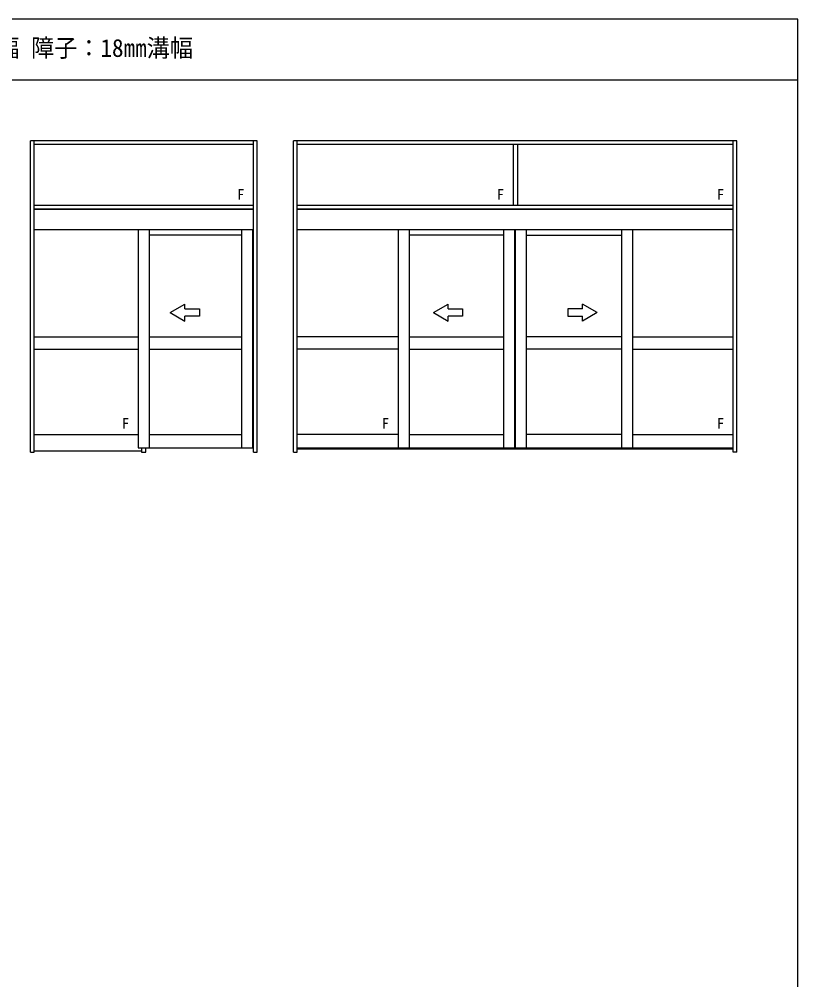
# Model space of a CAD drawing. Units: millimetres, scale not verified. Extents: x -437 to 438, y -681 to 679.
# Drawn here: x 118.7 to 438.3, y 249.3 to 643.8 of the extents above; entities that cross this region are included whole.
import ezdxf
from ezdxf.enums import TextEntityAlignment as Align

# ---------------------------------------------------------------- set-up
doc = ezdxf.new("R2010")
doc.units = ezdxf.units.MM
doc.header["$LTSCALE"] = 4
for name, color, linetype in [('0-1_USER1', 3, 'Continuous'), ('0-5_YKK_A1', 4, 'Continuous'), ('0-7_YKK_ZWAK', 7, 'Continuous')]:
    doc.layers.add(name, color=color, linetype=linetype)
doc.styles.add('ＭＳ ゴシック', font='')
doc.styles.get('ＭＳ ゴシック').set_extended_font_data('MS Gothic')

msp = doc.modelspace()

# ---------------------------------------------------------------- linework, layer by layer
at = {"layer": '0-5_YKK_A1'}
for p, q in [((123.35, 466.05), (123.35, 593.8)), ((216.35, 593.8), (123.35, 593.8)), ((123.35, 466.05), (123.35, 593.8)), ((216.35, 593.8), (123.35, 593.8)), ((124.85, 466.05), (124.85, 593.8)), ((124.85, 466.05), (124.85, 593.8)), ((214.85, 592.3), (124.85, 592.3)), ((214.85, 592.3), (124.85, 592.3)), ((214.85, 466.05), (214.85, 593.8)), ((214.85, 466.05), (214.85, 593.8)), ((216.35, 466.05), (216.35, 593.8)), ((216.35, 466.05), (216.35, 593.8)), ((231.35, 466.05), (231.35, 593.8)), ((413.3, 593.8), (231.35, 593.8)), ((231.35, 466.05), (231.35, 593.8)), ((413.3, 593.8), (231.35, 593.8)), ((232.85, 466.05), (232.85, 593.8)), ((232.85, 466.05), (232.85, 593.8)), ((411.8, 592.3), (232.85, 592.3)), ((411.8, 592.3), (232.85, 592.3)), ((321.45, 592.3), (321.45, 567.3)), ((321.45, 592.3), (321.45, 567.3)), ((323.2, 592.3), (323.2, 567.3)), ((323.2, 592.3), (323.2, 567.3)), ((411.8, 466.05), (411.8, 593.8)), ((411.8, 466.05), (411.8, 593.8)), ((413.3, 466.05), (413.3, 593.8)), ((413.3, 466.05), (413.3, 593.8)), ((214.85, 567.3), (124.85, 567.3)), ((214.85, 567.3), (124.85, 567.3)), ((214.85, 565.8), (124.85, 565.8)), ((214.85, 565.8), (124.85, 565.8)), ((214.85, 565.6), (124.85, 565.6)), ((214.85, 565.6), (124.85, 565.6)), ((411.8, 567.3), (232.85, 567.3)), ((411.8, 567.3), (232.85, 567.3)), ((411.8, 565.8), (232.85, 565.8)), ((411.8, 565.8), (232.85, 565.8)), ((411.8, 565.6), (232.85, 565.6)), ((411.8, 565.6), (232.85, 565.6)), ((214.85, 557.3), (124.85, 557.3)), ((214.85, 557.3), (124.85, 557.3)), ((167.6, 557.3), (167.6, 467.8)), ((172.1, 557.3), (172.1, 467.8)), ((210.125, 467.8), (210.125, 557.3)), ((210.125, 467.8), (210.125, 557.3)), ((214.625, 467.8), (214.625, 557.3)), ((411.8, 557.3), (232.85, 557.3)), ((411.8, 557.3), (232.85, 557.3)), ((274.225, 557.3), (274.225, 467.8)), ((274.225, 557.3), (274.225, 467.8)), ((278.725, 557.3), (278.725, 467.8)), ((278.725, 557.3), (278.725, 467.8)), ((317.7, 467.8), (317.7, 557.3)), ((317.7, 467.8), (317.7, 557.3)), ((322.2, 467.8), (322.2, 557.3)), ((322.2, 467.8), (322.2, 557.3)), ((322.45, 467.8), (322.45, 557.3)), ((322.45, 467.8), (322.45, 557.3)), ((326.95, 467.8), (326.95, 557.3)), ((326.95, 467.8), (326.95, 557.3)), ((365.925, 557.3), (365.925, 467.8)), ((365.925, 557.3), (365.925, 467.8)), ((370.425, 557.3), (370.425, 467.8)), ((370.425, 557.3), (370.425, 467.8)), ((210.125, 555.05), (172.1, 555.05)), ((210.125, 555.05), (172.1, 555.05)), ((317.7, 555.05), (278.725, 555.05)), ((317.7, 555.05), (278.725, 555.05)), ((326.95, 555.05), (365.925, 555.05)), ((326.95, 555.05), (365.925, 555.05)), ((180.725, 523.3), (186.725, 526.764)), ((186.725, 524.8), (186.725, 526.764)), ((288.725, 523.3), (294.725, 526.764)), ((294.725, 524.8), (294.725, 526.764)), ((355.925, 523.3), (349.925, 526.764)), ((349.925, 524.8), (349.925, 526.764)), ((180.725, 523.3), (186.725, 519.836)), ((186.725, 519.836), (186.725, 521.8)), ((288.725, 523.3), (294.725, 519.836)), ((294.725, 519.836), (294.725, 521.8)), ((355.925, 523.3), (349.925, 519.836)), ((349.925, 519.836), (349.925, 521.8)), ((124.85, 513.3), (167.6, 513.3)), ((172.1, 513.3), (210.125, 513.3)), ((274.225, 513.3), (232.85, 513.3)), ((278.725, 513.3), (317.7, 513.3)), ((365.925, 513.3), (326.95, 513.3)), ((370.425, 513.3), (411.8, 513.3)), ((124.85, 508.3), (167.6, 508.3)), ((172.1, 508.3), (210.125, 508.3)), ((274.225, 508.3), (232.85, 508.3)), ((278.725, 508.3), (317.7, 508.3)), ((365.925, 508.3), (326.95, 508.3)), ((370.425, 508.3), (411.8, 508.3)), ((124.85, 473.3), (167.6, 473.3)), ((124.85, 473.3), (167.6, 473.3)), ((172.1, 473.3), (210.125, 473.3)), ((172.1, 473.3), (210.125, 473.3)), ((274.225, 473.3), (232.85, 473.3)), ((278.725, 473.3), (317.7, 473.3)), ((278.725, 473.3), (317.7, 473.3)), ((365.925, 473.3), (326.95, 473.3)), ((365.925, 473.3), (326.95, 473.3)), ((370.425, 473.3), (411.8, 473.3)), ((123.35, 466.05), (124.85, 466.05)), ((123.35, 466.05), (124.85, 466.05)), ((124.85, 466.55), (168.975, 466.55)), ((124.85, 466.55), (168.975, 466.55)), ((167.6, 467.8), (214.625, 467.8)), ((214.85, 466.05), (216.35, 466.05)), ((214.85, 466.05), (216.35, 466.05)), ((231.35, 466.05), (232.85, 466.05)), ((231.35, 466.05), (232.85, 466.05)), ((232.85, 467.8), (411.8, 467.8)), ((232.85, 467.8), (411.8, 467.8)), ((232.85, 467.3), (411.8, 467.3)), ((232.85, 467.3), (411.8, 467.3))]:
    msp.add_line(p, q, dxfattribs=at)
for points in [[(413.3, 466.05), (411.8, 466.05), (411.8, 593.8)], [(413.3, 466.05), (411.8, 466.05), (411.8, 593.8)], [(168.975, 467.8), (214.625, 467.8), (214.625, 557.3)], [(186.725, 524.8), (192.725, 524.8), (192.725, 521.8), (186.725, 521.8)], [(294.725, 524.8), (300.725, 524.8), (300.725, 521.8), (294.725, 521.8)], [(349.925, 524.8), (343.925, 524.8), (343.925, 521.8), (349.925, 521.8)], [(168.975, 467.8), (168.975, 466.05), (170.725, 466.05), (170.725, 467.8)], [(168.975, 467.8), (168.975, 466.05), (170.725, 466.05), (170.725, 467.8)]]:
    msp.add_lwpolyline(points, dxfattribs=at)
at = {"layer": '0-7_YKK_ZWAK'}
for p, q in [((438.3, 643.8), (-436.7, 643.8)), ((438.3, 618.8), (-436.7, 618.8))]:
    msp.add_line(p, q, dxfattribs=at)
msp.add_lwpolyline([(-436.7, -681.2), (438.3, -681.2), (438.3, 643.8)], dxfattribs=at)

# ---------------------------------------------------------------- texts
at = {"layer": '0-1_USER1', "style": 'ＭＳ ゴシック', "width": 0.95}
msp.add_text(' エンジン内蔵 たて骨60㎜見付 たてかまち90㎜見付 枠：18㎜溝幅 障子：18㎜溝幅', height=7.331, dxfattribs=at).set_placement((-166.034, 626.13), align=Align.BOTTOM_LEFT)
at = {"layer": '0-5_YKK_A1', "style": 'ＭＳ ゴシック'}
for p in [(208.145, 568.3), (314.745, 568.3), (405.095, 568.3), (160.895, 474.3), (267.52, 474.3), (405.095, 474.3)]:
    msp.add_text('F', height=4.399, dxfattribs=at).set_placement(p, align=Align.BOTTOM_LEFT)

doc.saveas('drawing.dxf')
